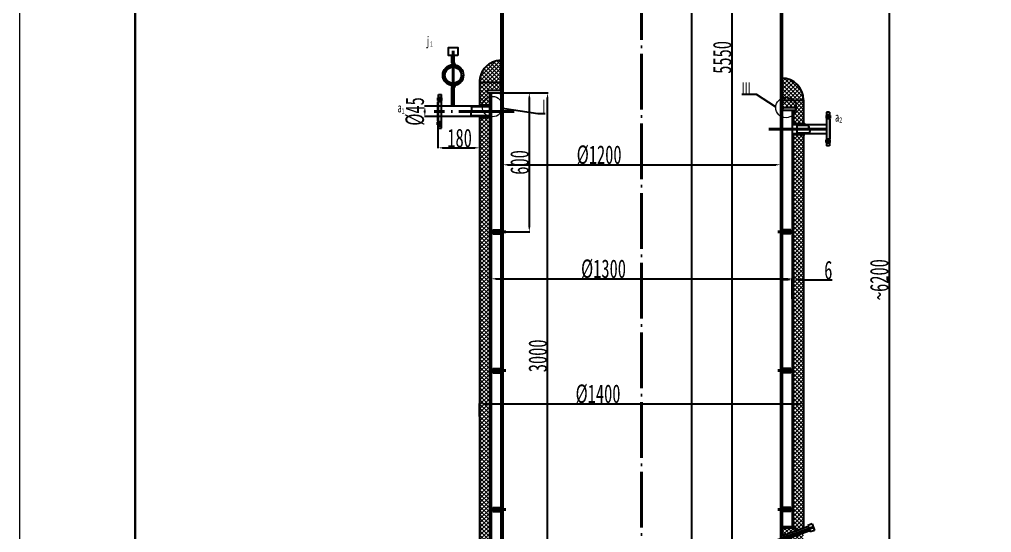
# Model space of a CAD drawing. Header units: inches. Extents: x 1901 to 2741, y 0 to 1188.
# Drawn here: x 1901 to 2321, y 697.6 to 919.3 of the extents above; entities that cross this region are included whole.
import ezdxf

# ---------------------------------------------------------------- set-up
doc = ezdxf.new("R2010")
doc.units = ezdxf.units.IN
doc.header["$MEASUREMENT"] = 0
doc.linetypes.add('ACAD_ISO02W100', pattern=[15, 12, -3])
doc.linetypes.add('ACAD_ISO04W100', pattern=[30, 24, -3, 0, -3])
for name, color, linetype, lineweight in [('中心线', 1, 'ACAD_ISO04W100', 40), ('剖面', 84, 'Continuous', 15), ('图框内框线', 7, 'Continuous', 30), ('图框外框线', 7, 'Continuous', 20), ('实体', 7, 'Continuous', 25), ('尺寸', 3, 'Continuous', 15), ('注释', 210, 'Continuous', 15), ('虑线', 190, 'ACAD_ISO02W100', 15)]:
    doc.layers.add(name, color=color, linetype=linetype, lineweight=lineweight)
doc.styles.add('样式 1', font='SimSun.ttf', dxfattribs={"width": 0.65, "height": 4})
doc.styles.add('样式 3', font='SimSun.ttf', dxfattribs={"width": 0.65, "height": 8})
doc.dimstyles.new('图形尺寸', dxfattribs={"dimtxt": 8, "dimasz": 2, "dimexe": 0.2, "dimexo": 0.1, "dimgap": 0.2, "dimtad": 1, "dimdec": 0, "dimlfac": 10, "dimdsep": 46, "dimtxsty": '样式 3', "dimcen": 2.5, "dimclrt": 7, "dimadec": 0, "dimazin": 0, "dimtfac": 0.5, "dimtdec": 0, "dimtofl": 0, "dimtmove": 0, "dimatfit": 3, "dimfxl": 1, "dimtolj": 2, "dimarcsym": 0})
doc.dimstyles.new('图形尺寸$0', dxfattribs={"dimtxt": 15, "dimasz": 1, "dimexe": 0.25, "dimexo": 0.25, "dimgap": 0.2, "dimtad": 1, "dimdec": 0, "dimlfac": 10, "dimzin": 9, "dimdsep": 46, "dimtxsty": '样式 1', "dimcen": 2.5, "dimclrt": 7, "dimadec": 0, "dimazin": 0, "dimtfac": 0.4, "dimtdec": 0, "dimtofl": 0, "dimtmove": 0, "dimatfit": 3, "dimldrblk": 'DOTSMALL', "dimfxl": 1, "dimarcsym": 0})
pattern_1 = [(45, (966.89705, 0), (-0.44194174, 0.44194174), [])]
pattern_2 = [(45, (966.89705, -60), (-0.44194174, 0.44194174), [])]
pattern_3 = [(45, (966.89705, -120), (-0.44194174, 0.44194174), [])]
pattern_4 = [(45, (966.897, 0), (-0.8838835, 0.8838835), []), (135, (966.897, 0), (-0.8838835, -0.8838835), [])]

# ---------------------------------------------------------------- blocks, each defined once
blk = doc.blocks.new('*D102')
at = {"layer": 'Defpoints', "color": 0}
for p in [(2234.84, 810.38), (2234.84, 806.78), (2235.44, 810.38)]:
    blk.add_point(p, dxfattribs=at)
at = {"layer": '尺寸', "color": 0, "lineweight": -2}
for p, q in [((2232.84, 806.78), (2230.84, 806.78)), ((2234.84, 810.28), (2234.84, 806.58)), ((2235.44, 810.28), (2235.44, 806.58)), ((2237.44, 806.78), (2252.21, 806.78))]:
    blk.add_line(p, q, dxfattribs=at)
at = {"layer": '尺寸', "color": 0}
for points in [[(2232.84, 807.11), (2232.84, 806.45), (2234.84, 806.78)], [(2237.44, 807.11), (2237.44, 806.45), (2235.44, 806.78)]]:
    blk.add_solid(points, dxfattribs=at)
at = {"layer": '尺寸', "color": 7, "insert": (2250.52, 810.98), "char_height": 8, "attachment_point": 5, "style": '样式 3'}
blk.add_mtext('\\A2;6', dxfattribs=at)
blk = doc.blocks.new('*D103')
at = {"layer": 'Defpoints', "color": 0}
for p in [(2229.84, 860.64), (2109.84, 853.66), (2229.84, 856.51)]:
    blk.add_point(p, dxfattribs=at)
at = {"layer": '尺寸', "color": 0, "lineweight": -2}
for p, q in [((2229.84, 860.54), (2229.84, 856.31)), ((2109.84, 853.76), (2109.84, 856.71)), ((2111.84, 856.51), (2227.84, 856.51))]:
    blk.add_line(p, q, dxfattribs=at)
at = {"layer": '尺寸', "color": 0}
for points in [[(2111.84, 856.84), (2111.84, 856.18), (2109.84, 856.51)], [(2227.84, 856.84), (2227.84, 856.18), (2229.84, 856.51)]]:
    blk.add_solid(points, dxfattribs=at)
at = {"layer": '尺寸', "color": 7, "insert": (2151.48, 860.71), "char_height": 8, "attachment_point": 5, "style": '样式 3'}
blk.add_mtext('\\A2;%%C1200', dxfattribs=at)
blk = doc.blocks.new('*D105')
at = {"layer": 'Defpoints', "color": 0}
for p in [(2206.11, 1100.87), (2208.88, 545.27), (2218.48, 545.27)]:
    blk.add_point(p, dxfattribs=at)
at = {"layer": '尺寸', "color": 0, "lineweight": -2}
for p, q in [((2206.21, 1100.87), (2209.08, 1100.87)), ((2208.88, 1098.87), (2208.88, 547.27)), ((2218.38, 545.27), (2208.68, 545.27))]:
    blk.add_line(p, q, dxfattribs=at)
at = {"layer": '尺寸', "color": 0}
for points in [[(2208.54, 1098.87), (2209.21, 1098.87), (2208.88, 1100.87)], [(2208.54, 547.27), (2209.21, 547.27), (2208.88, 545.27)]]:
    blk.add_solid(points, dxfattribs=at)
at = {"layer": '尺寸', "color": 7, "insert": (2204.68, 902.89), "char_height": 8, "attachment_point": 5, "rotation": 90, "style": '样式 3'}
blk.add_mtext('\\A2;5550', dxfattribs=at)
blk = doc.blocks.new('*D106')
at = {"layer": 'Defpoints', "color": 0}
for p in [(2228.55, 1146.26), (2181.96, 509.42), (2276.73, 509.42)]:
    blk.add_point(p, dxfattribs=at)
at = {"layer": '尺寸', "color": 0, "lineweight": -2}
for p, q in [((2228.65, 1146.26), (2276.93, 1146.26)), ((2276.73, 1144.26), (2276.73, 511.42)), ((2182.06, 509.42), (2276.93, 509.42))]:
    blk.add_line(p, q, dxfattribs=at)
at = {"layer": '尺寸', "color": 0}
for points in [[(2276.4, 1144.26), (2277.06, 1144.26), (2276.73, 1146.26)], [(2276.4, 511.42), (2277.06, 511.42), (2276.73, 509.42)]]:
    blk.add_solid(points, dxfattribs=at)
at = {"layer": '尺寸', "color": 7, "insert": (2272.53, 806.89), "char_height": 8, "attachment_point": 5, "rotation": 90, "style": '样式 3'}
blk.add_mtext('\\A2;~6200', dxfattribs=at)
blk = doc.blocks.new('*D107')
at = {"layer": 'Defpoints', "color": 0}
for p in [(2239.84, 803.47), (2239.84, 753.24), (2099.84, 747.63)]:
    blk.add_point(p, dxfattribs=at)
at = {"layer": '尺寸', "color": 0, "lineweight": -2}
for p, q in [((2239.84, 803.37), (2239.84, 753.04)), ((2099.84, 747.73), (2099.84, 753.44)), ((2101.84, 753.24), (2237.84, 753.24))]:
    blk.add_line(p, q, dxfattribs=at)
at = {"layer": '尺寸', "color": 0}
for points in [[(2101.84, 753.57), (2101.84, 752.91), (2099.84, 753.24)], [(2237.84, 753.57), (2237.84, 752.91), (2239.84, 753.24)]]:
    blk.add_solid(points, dxfattribs=at)
at = {"layer": '尺寸', "color": 7, "insert": (2151.01, 757.44), "char_height": 8, "attachment_point": 5, "style": '样式 3'}
blk.add_mtext('\\A2;%%c1400', dxfattribs=at)
blk = doc.blocks.new('*D116')
at = {"layer": 'Defpoints', "color": 0}
for p in [(2191.57, 1100.87), (2200.38, 1100.87), (2200.38, 575.87)]:
    blk.add_point(p, dxfattribs=at)
at = {"layer": '尺寸', "color": 0, "lineweight": -2}
for p, q in [((2200.28, 1100.87), (2191.37, 1100.87)), ((2191.57, 577.87), (2191.57, 1098.87)), ((2200.28, 575.87), (2191.37, 575.87))]:
    blk.add_line(p, q, dxfattribs=at)
at = {"layer": '尺寸', "color": 0}
for points in [[(2191.24, 1098.87), (2191.91, 1098.87), (2191.57, 1100.87)], [(2191.24, 577.87), (2191.91, 577.87), (2191.57, 575.87)]]:
    blk.add_solid(points, dxfattribs=at)
at = {"layer": '尺寸', "color": 7, "insert": (2187.37, 956.64), "char_height": 8, "attachment_point": 5, "rotation": 90, "style": '样式 3'}
blk.add_mtext('\\A2;5250', dxfattribs=at)
blk = doc.blocks.new('*D129')
at = {"layer": 'Defpoints', "color": 0}
for p in [(2109.04, 887.55), (2129.2, 887.55), (2109.04, 587.56)]:
    blk.add_point(p, dxfattribs=at)
at = {"layer": '尺寸', "color": 0, "lineweight": -2}
for p, q in [((2109.14, 887.55), (2129.4, 887.55)), ((2129.2, 589.56), (2129.2, 885.55)), ((2109.14, 587.56), (2129.4, 587.56))]:
    blk.add_line(p, q, dxfattribs=at)
at = {"layer": '尺寸', "color": 0}
for points in [[(2128.87, 885.55), (2129.53, 885.55), (2129.2, 887.55)], [(2128.87, 589.56), (2129.53, 589.56), (2129.2, 587.56)]]:
    blk.add_solid(points, dxfattribs=at)
at = {"layer": '尺寸', "color": 7, "insert": (2125, 773.96), "char_height": 8, "attachment_point": 5, "rotation": 90, "style": '样式 3'}
blk.add_mtext('\\A2;3000', dxfattribs=at)
blk = doc.blocks.new('*D130')
at = {"layer": 'Defpoints', "color": 0}
for p in [(2109.04, 887.55), (2111.2, 827.56), (2121.33, 827.56)]:
    blk.add_point(p, dxfattribs=at)
at = {"layer": '尺寸', "color": 0, "lineweight": -2}
for p, q in [((2109.14, 887.55), (2121.53, 887.55)), ((2121.33, 885.55), (2121.33, 829.56)), ((2111.3, 827.56), (2121.53, 827.56))]:
    blk.add_line(p, q, dxfattribs=at)
at = {"layer": '尺寸', "color": 0}
for points in [[(2120.99, 885.55), (2121.66, 885.55), (2121.33, 887.55)], [(2120.99, 829.56), (2121.66, 829.56), (2121.33, 827.56)]]:
    blk.add_solid(points, dxfattribs=at)
at = {"layer": '尺寸', "color": 7, "insert": (2117.13, 857.53), "char_height": 8, "attachment_point": 5, "rotation": 90, "style": '样式 3'}
blk.add_mtext('\\A2;600', dxfattribs=at)
blk = doc.blocks.new('45法兰')
at = {"layer": '中心线'}
for p, q in [((-0.46, 5.25), (1.99, 5.25)), ((-0.58, -5.25), (1.87, -5.25))]:
    blk.add_line(p, q, dxfattribs=at)
at = {"layer": '实体'}
for p, q in [((0.2, 4.35), (0, 4.19)), ((0.2, -7.25), (0.2, 7.25)), ((0.2, 7.25), (1.5, 7.25)), ((0.2, 6.15), (1.5, 6.15)), ((0.2, 4.35), (1.5, 4.35)), ((1.5, -7.25), (1.5, 7.25)), ((0, -4.19), (0, 4.19)), ((0.2, -4.35), (0, -4.19)), ((0.2, -4.35), (1.5, -4.35)), ((0.2, -6.15), (1.5, -6.15)), ((0.2, -7.25), (1.5, -7.25))]:
    blk.add_line(p, q, dxfattribs=at)
blk = doc.blocks.new('*D131')
at = {"layer": 'Defpoints', "color": 0}
for p in [(2081.87, 875.36), (2099.84, 868.99), (2099.84, 863.83)]:
    blk.add_point(p, dxfattribs=at)
at = {"layer": '尺寸', "color": 0, "lineweight": -2}
for p, q in [((2081.87, 875.26), (2081.87, 863.63)), ((2099.84, 868.89), (2099.84, 863.63)), ((2083.87, 863.83), (2097.84, 863.83))]:
    blk.add_line(p, q, dxfattribs=at)
at = {"layer": '尺寸', "color": 0}
for points in [[(2083.87, 864.16), (2083.87, 863.5), (2081.87, 863.83)], [(2097.84, 864.16), (2097.84, 863.5), (2099.84, 863.83)]]:
    blk.add_solid(points, dxfattribs=at)
at = {"layer": '尺寸', "color": 7, "insert": (2091.21, 868.03), "char_height": 8, "attachment_point": 5, "style": '样式 3'}
blk.add_mtext('\\A2;180', dxfattribs=at)
blk = doc.blocks.new('*D132')
at = {"layer": 'Defpoints', "color": 0}
for p in [(2076.18, 881.8), (2083.37, 881.8), (2083.37, 877.3)]:
    blk.add_point(p, dxfattribs=at)
at = {"layer": '尺寸', "color": 0, "lineweight": -2}
for p, q in [((2083.27, 881.8), (2075.98, 881.8)), ((2076.18, 879.3), (2076.18, 879.8)), ((2083.27, 877.3), (2075.98, 877.3))]:
    blk.add_line(p, q, dxfattribs=at)
at = {"layer": '尺寸', "color": 0}
for points in [[(2075.85, 879.8), (2076.51, 879.8), (2076.18, 881.8)], [(2075.85, 879.3), (2076.51, 879.3), (2076.18, 877.3)]]:
    blk.add_solid(points, dxfattribs=at)
at = {"layer": '尺寸', "color": 7, "insert": (2071.98, 879.55), "char_height": 8, "attachment_point": 5, "rotation": 90, "style": '样式 3'}
blk.add_mtext('\\A2;%%c45', dxfattribs=at)
blk = doc.blocks.new('*D128')
at = {"layer": 'Defpoints', "color": 0}
for p in [(2234.84, 807.24), (2104.84, 798.42), (2234.84, 798.42)]:
    blk.add_point(p, dxfattribs=at)
at = {"layer": '尺寸', "color": 0, "lineweight": -2}
for p, q in [((2104.84, 798.52), (2104.84, 807.44)), ((2106.84, 807.24), (2232.84, 807.24)), ((2234.84, 798.52), (2234.84, 807.44))]:
    blk.add_line(p, q, dxfattribs=at)
at = {"layer": '尺寸', "color": 0}
for points in [[(2106.84, 807.57), (2106.84, 806.9), (2104.84, 807.24)], [(2232.84, 807.57), (2232.84, 806.9), (2234.84, 807.24)]]:
    blk.add_solid(points, dxfattribs=at)
at = {"layer": '尺寸', "color": 7, "insert": (2153.38, 811.44), "char_height": 8, "attachment_point": 5, "style": '样式 3'}
blk.add_mtext('\\A2;%%C1300', dxfattribs=at)

msp = doc.modelspace()

# ---------------------------------------------------------------- hatches: boundary and pattern name
at = {"layer": '剖面'}
h = msp.add_hatch(dxfattribs=at)
h.set_pattern_fill('ANSI37', color=256, scale=10, style=0)
h.set_pattern_definition(pattern_4)
h.paths.add_polyline_path([(2109.04, 901.56, 0.407929), (2099.84, 892.5), (2099.84, 892.16), (2109.04, 892.16)])
h.paths.add_polyline_path([(2109.04, 892.16), (2099.84, 892.16), (2099.84, 882.3), (2100.99, 882.3, -0.299327), (2104.24, 885.92), (2104.24, 887.55), (2104.04, 887.55), (2103.24, 887.55), (2103.24, 888.75), (2108.45, 888.75), (2109.04, 889.23)])
h.paths.add_polyline_path([(2104.24, 885.92, 0.299327), (2100.99, 882.3), (2104.24, 882.3)])
h.paths.add_polyline_path([(2104.24, 876.8), (2099.84, 876.8), (2099.84, 653.97), (2103.34, 653.97), (2103.34, 664.98), (2104.24, 664.98)])
h.paths.add_polyline_path([(2104.24, 624.98), (2103.34, 624.98), (2103.34, 635.97), (2099.84, 635.97), (2099.84, 574.97), (2109.04, 574.97), (2109.04, 575.87), (2109.04, 575.87), (2109.04, 578.64), (2104.24, 587.42)])
h.paths.add_polyline_path([(2109.04, 574.97), (2099.84, 574.97), (2108.24, 571.87), (2108.24, 573.81), (2109.04, 573.81)])
h = msp.add_hatch(dxfattribs=at)
h.set_pattern_fill('ANSI37', color=256, scale=10, style=0)
h.set_pattern_definition(pattern_4)
h.paths.add_polyline_path([(2239.84, 884.44), (2235.26, 884.44, -0.207095), (2236.66, 881.22, -0.192571), (2235.44, 878.16), (2235.44, 874.35), (2239.84, 874.35)], flags=17)
h.paths.add_polyline_path([(2239.84, 884.37), (2239.84, 884.44), (2230.64, 884.44), (2230.64, 881.63), (2231.22, 881.15), (2236.44, 881.15), (2236.44, 879.95), (2235.44, 879.95), (2235.44, 874.35), (2239.84, 874.35)])
h.paths.add_polyline_path([(2230.64, 893.96), (2230.64, 885.34, -0.288348), (2235.26, 884.44), (2239.84, 884.44), (2239.84, 884.56, 0.407995)])
h.paths.add_polyline_path([(2230.64, 885.34), (2230.64, 884.44), (2235.26, 884.44, 0.288348)])
h.paths.add_polyline_path([(2239.84, 796.51), (2239.84, 869.55), (2235.44, 869.55), (2235.44, 700.17), (2236.18, 700.17), (2236.18, 698.14), (2239.84, 699.47), (2239.84, 707.34)])
h.paths.add_polyline_path([(2239.84, 697.34), (2236.18, 696.01), (2236.18, 689.37), (2235.44, 689.37), (2235.44, 587.42), (2235.44, 587.42), (2230.64, 578.64), (2230.64, 575.87), (2230.64, 575.87), (2230.64, 574.97), (2239.84, 574.97), (2239.84, 574.97)])
h.paths.add_polyline_path([(2239.84, 574.97), (2230.64, 574.97), (2230.64, 573.81), (2231.44, 573.81), (2231.44, 571.87)])
h.paths.add_polyline_path([(2236.18, 699.67), (2230.64, 699.67), (2230.64, 696.12), (2236.18, 698.14)])
h.paths.add_polyline_path([(2236.18, 696.01), (2232.77, 694.77), (2236.18, 694.77)], flags=17)
h.paths.add_polyline_path([(2236.18, 694.77), (2232.77, 694.77), (2230.64, 693.99), (2230.64, 689.87), (2236.18, 689.87)], flags=17)
h.paths.add_polyline_path([(2239.84, 884.37), (2239.84, 884.44), (2235.26, 884.44, -0.207095), (2236.66, 881.22, -0.192571), (2235.44, 878.16), (2235.44, 874.35), (2239.84, 874.35)])
h = msp.add_hatch(color=256, dxfattribs=at)
h.paths.add_polyline_path([(2104.75, 887.55), (2104.24, 887.55), (2104.24, 887.03)])
h.paths.add_polyline_path([(2104.24, 887.55), (2103.49, 887.55), (2104.24, 887.03)])
h = msp.add_hatch(color=256, dxfattribs=at)
h.paths.add_polyline_path([(2104.75, 887.55), (2104.24, 887.55), (2104.24, 887.03)])
h.paths.add_polyline_path([(2104.24, 887.55), (2103.49, 887.55), (2104.24, 887.03)])
h = msp.add_hatch(color=256, dxfattribs=at)
h.paths.add_polyline_path([(2109.04, 889.23), (2108.45, 888.75), (2109.04, 888.75)])
h.paths.add_polyline_path([(2109.04, 888.75), (2108.45, 888.75), (2109.04, 888.31)])
h = msp.add_hatch(color=256, dxfattribs=at)
h.paths.add_polyline_path([(2109.04, 889.23), (2108.45, 888.75), (2109.04, 888.75)])
h.paths.add_polyline_path([(2109.04, 888.75), (2108.45, 888.75), (2109.04, 888.31)])
h = msp.add_hatch(color=256, dxfattribs=at)
h.paths.add_polyline_path([(2109.04, 887.91), (2108.62, 887.55), (2109.04, 887.55)])
h.paths.add_polyline_path([(2109.04, 887.55), (2108.62, 887.55), (2109.04, 887.08)])
h = msp.add_hatch(color=256, dxfattribs=at)
h.paths.add_polyline_path([(2109.04, 887.91), (2108.62, 887.55), (2109.04, 887.55)])
h.paths.add_polyline_path([(2109.04, 887.55), (2108.62, 887.55), (2109.04, 887.08)])
h = msp.add_hatch(color=256, dxfattribs=at)
h.paths.add_polyline_path([(2230.64, 881.63), (2231.22, 881.15), (2230.64, 881.15)])
h.paths.add_polyline_path([(2230.64, 881.15), (2231.22, 881.15), (2230.64, 880.71)])
h = msp.add_hatch(color=256, dxfattribs=at)
h.paths.add_polyline_path([(2230.64, 881.63), (2231.22, 881.15), (2230.64, 881.15)])
h.paths.add_polyline_path([(2230.64, 881.15), (2231.22, 881.15), (2230.64, 880.71)])
h = msp.add_hatch(color=256, dxfattribs=at)
h.paths.add_polyline_path([(2230.64, 880.31), (2231.06, 879.95), (2230.64, 879.95)])
h.paths.add_polyline_path([(2230.64, 879.95), (2231.06, 879.95), (2230.64, 879.48)])
h = msp.add_hatch(color=256, dxfattribs=at)
h.paths.add_polyline_path([(2230.64, 880.31), (2231.06, 879.95), (2230.64, 879.95)])
h.paths.add_polyline_path([(2230.64, 879.95), (2231.06, 879.95), (2230.64, 879.48)])
h = msp.add_hatch(color=256, dxfattribs=at)
h.paths.add_polyline_path([(2234.93, 879.95), (2235.44, 879.95), (2235.44, 879.43)])
h.paths.add_polyline_path([(2235.44, 879.95), (2236.18, 879.95), (2235.44, 879.43)])
h = msp.add_hatch(color=256, dxfattribs=at)
h.paths.add_polyline_path([(2234.93, 879.95), (2235.44, 879.95), (2235.44, 879.43)])
h.paths.add_polyline_path([(2235.44, 879.95), (2236.18, 879.95), (2235.44, 879.43)])
h = msp.add_hatch(dxfattribs=at)
h.set_pattern_fill('ANSI31', color=256, scale=5, style=0)
h.set_pattern_definition([(135, (3357.67715, 90.27064), (0.44194174, 0.44194174), [])])
h.paths.add_polyline_path([(2234.84, 873.85), (2234.84, 874.35), (2239.84, 874.35), (2239.84, 873.85)])
h.paths.add_polyline_path([(2239.84, 870.05), (2239.84, 869.55), (2234.84, 869.55), (2234.84, 870.05)])
h = msp.add_hatch(dxfattribs=at)
h.set_pattern_fill('ANSI31', color=256, scale=5, angle=90, style=0)
h.set_pattern_definition([(45, (3357.67715, 90.27064), (0.44194174, -0.44194174), [])])
edge = h.paths.add_edge_path()
edge.add_line((2236.96, 873.85), (2242.28, 873.85))
edge.add_spline(control_points=[(2242.28, 873.85), (2242.22, 873.75), (2242.17, 873.65), (2242.13, 873.55)], knot_values=[0.284073, 0.284073, 0.284073, 0.284073, 0.606784, 0.606784, 0.606784, 0.606784], degree=3, periodic=0)
edge.add_line((2242.13, 873.55), (2236.96, 873.55))
edge.add_line((2236.96, 873.55), (2236.96, 873.85))
edge = h.paths.add_edge_path()
edge.add_line((2236.96, 870.35), (2242.34, 870.35))
edge.add_spline(control_points=[(2242.34, 870.35), (2242.31, 870.25), (2242.27, 870.15), (2242.22, 870.05)], knot_values=[3.957032, 3.957032, 3.957032, 3.957032, 4.270161, 4.270161, 4.270161, 4.270161], degree=3, periodic=0)
edge.add_line((2242.22, 870.05), (2236.96, 870.05))
edge.add_line((2236.96, 870.05), (2236.96, 870.35))
h = msp.add_hatch(dxfattribs=at)
h.set_pattern_fill('ANSI31', color=256, scale=5, style=0)
h.set_pattern_definition(pattern_1)
h.paths.add_polyline_path([(2109.04, 828.46), (2105.54, 828.46), (2105.54, 827.56), (2109.04, 827.56)])
h.paths.add_polyline_path([(2109.04, 827.56), (2105.54, 827.56), (2105.54, 826.66), (2109.04, 826.66)])
h = msp.add_hatch(dxfattribs=at)
h.set_pattern_fill('ANSI31', color=256, scale=5, style=0)
h.set_pattern_definition(pattern_1)
h.paths.add_polyline_path([(2234.34, 828.46), (2230.64, 828.46), (2230.64, 827.56), (2234.34, 827.56)])
h.paths.add_polyline_path([(2234.34, 827.56), (2230.64, 827.56), (2230.64, 826.66), (2234.34, 826.66)])
h = msp.add_hatch(dxfattribs=at)
h.set_pattern_fill('ANSI31', color=256, scale=5, style=0)
h.set_pattern_definition(pattern_2)
h.paths.add_polyline_path([(2109.04, 768.46), (2105.54, 768.46), (2105.54, 767.56), (2109.04, 767.56)])
h.paths.add_polyline_path([(2109.04, 767.56), (2105.54, 767.56), (2105.54, 766.66), (2109.04, 766.66)])
h = msp.add_hatch(dxfattribs=at)
h.set_pattern_fill('ANSI31', color=256, scale=5, style=0)
h.set_pattern_definition(pattern_2)
h.paths.add_polyline_path([(2234.34, 768.46), (2230.64, 768.46), (2230.64, 767.56), (2234.34, 767.56)])
h.paths.add_polyline_path([(2234.34, 767.56), (2230.64, 767.56), (2230.64, 766.66), (2234.34, 766.66)])
h = msp.add_hatch(dxfattribs=at)
h.set_pattern_fill('ANSI31', color=256, scale=5, style=0)
h.set_pattern_definition(pattern_3)
h.paths.add_polyline_path([(2109.04, 708.46), (2105.54, 708.46), (2105.54, 707.56), (2109.04, 707.56)])
h.paths.add_polyline_path([(2109.04, 707.56), (2105.54, 707.56), (2105.54, 706.66), (2109.04, 706.66)])
h = msp.add_hatch(dxfattribs=at)
h.set_pattern_fill('ANSI31', color=256, scale=5, style=0)
h.set_pattern_definition(pattern_3)
h.paths.add_polyline_path([(2234.34, 708.46), (2230.64, 708.46), (2230.64, 707.56), (2234.34, 707.56)])
h.paths.add_polyline_path([(2234.34, 707.56), (2230.64, 707.56), (2230.64, 706.66), (2234.34, 706.66)])

# ---------------------------------------------------------------- linework, layer by layer
at = {"layer": '中心线'}
for p, q in [((2169.84, 1145.22), (2169.84, 494.79)), ((2088.39, 881.8), (2088.39, 907.8)), ((2114.81, 879.55), (2080.19, 879.55)), ((2224.87, 871.95), (2249.66, 871.95)), ((2233.13, 871.95), (2249.66, 871.95)), ((2111.2, 827.56), (2105.07, 827.56)), ((2228.67, 827.56), (2234.81, 827.56)), ((2111.2, 767.56), (2105.07, 767.56)), ((2228.67, 767.56), (2234.81, 767.56)), ((2111.2, 707.56), (2105.07, 707.56)), ((2228.67, 707.56), (2234.81, 707.56)), ((2244.33, 700.08), (2224.84, 692.94))]:
    msp.add_line(p, q, dxfattribs=at)
msp.add_circle((2088.39, 895.21), 4, dxfattribs=at)
at = {"layer": '剖面', "color": 7, "lineweight": 0}
for p, q in [((2239.84, 874.35), (2239.84, 876.54)), ((2239.84, 699.47), (2239.84, 707.34))]:
    msp.add_line(p, q, dxfattribs=at)
at = {"layer": '图框内框线'}
msp.add_lwpolyline([(1951.02, 19.99), (2721.04, 19.99), (2721.04, 1167.65), (1951.02, 1167.65)], close=True, dxfattribs=at)
at = {"layer": '图框外框线'}
msp.add_lwpolyline([(1901.04, 0), (2741.04, 0), (2741.04, 1187.64), (1901.04, 1187.64)], close=True, dxfattribs=at)
at = {"layer": '实体'}
for p, q in [((2109.04, 1104.27), (2109.04, 575.87)), ((2109.84, 1104.27), (2109.84, 575.87)), ((2229.84, 1103.37), (2229.84, 575.87)), ((2230.64, 1103.37), (2230.64, 696.12)), ((2087.89, 900.5), (2087.89, 903.65)), ((2088.89, 900.5), (2088.89, 903.65)), ((2099.84, 892.16), (2109.04, 892.16)), ((2099.84, 892.16), (2099.84, 881.8)), ((2087.89, 881.8), (2087.89, 889.91)), ((2088.89, 881.8), (2088.89, 889.91)), ((2103.24, 887.55), (2103.24, 888.75)), ((2103.24, 887.55), (2103.24, 888.75)), ((2103.24, 888.75), (2109.04, 888.75)), ((2103.24, 888.75), (2109.04, 888.75)), ((2103.24, 887.55), (2109.04, 887.55)), ((2103.24, 887.55), (2109.04, 887.55)), ((2104.04, 887.55), (2109.04, 887.55)), ((2104.04, 887.55), (2109.04, 887.55)), ((2104.24, 587.42), (2104.24, 887.55)), ((2104.24, 887.55), (2109.04, 887.55)), ((2104.24, 887.55), (2109.04, 887.55)), ((2104.84, 887.55), (2104.84, 587.56)), ((2109.04, 889.23), (2108.45, 888.75)), ((2109.04, 889.23), (2108.45, 888.75)), ((2108.45, 888.75), (2109.04, 888.31)), ((2108.45, 888.75), (2109.04, 888.31)), ((2109.04, 887.91), (2108.62, 887.55)), ((2109.04, 887.91), (2108.62, 887.55)), ((2108.62, 887.55), (2109.04, 887.08)), ((2108.62, 887.55), (2109.04, 887.08)), ((2104.84, 882.3), (2099.84, 882.3)), ((2230.64, 884.44), (2239.84, 884.44)), ((2239.84, 884.56), (2239.84, 874.35)), ((2239.84, 884.37), (2239.84, 874.35)), ((2104.84, 881.8), (2083.37, 881.8)), ((2104.84, 881.5), (2096.24, 881.5)), ((2230.64, 881.63), (2231.22, 881.15)), ((2230.64, 881.63), (2231.22, 881.15)), ((2236.44, 881.15), (2230.64, 881.15)), ((2236.44, 881.15), (2230.64, 881.15)), ((2231.22, 881.15), (2230.64, 880.71)), ((2231.22, 881.15), (2230.64, 880.71)), ((2230.64, 880.31), (2231.06, 879.95)), ((2230.64, 880.31), (2231.06, 879.95)), ((2236.44, 879.95), (2230.64, 879.95)), ((2235.44, 879.95), (2230.64, 879.95)), ((2236.44, 879.95), (2230.64, 879.95)), ((2231.06, 879.95), (2230.64, 879.48)), ((2231.06, 879.95), (2230.64, 879.48)), ((2235.44, 879.95), (2230.64, 879.95)), ((2235.64, 879.95), (2230.64, 879.95)), ((2234.84, 879.95), (2234.84, 700.17)), ((2235.44, 874.35), (2235.44, 879.95)), ((2235.44, 879.95), (2235.44, 874.35)), ((2236.44, 879.95), (2236.44, 881.15)), ((2236.44, 879.95), (2236.44, 881.15)), ((2104.84, 877.3), (2083.37, 877.3)), ((2104.84, 877.6), (2096.14, 877.6)), ((2099.84, 877.6), (2099.84, 653.97)), ((2104.84, 876.8), (2099.84, 876.8)), ((2234.84, 874.35), (2240.34, 874.35)), ((2234.84, 873.85), (2249.66, 873.85)), ((2236.96, 873.85), (2236.96, 870.05)), ((2240.34, 874.35), (2240.34, 873.85)), ((2234.84, 870.05), (2249.66, 870.05)), ((2234.84, 869.55), (2240.34, 869.55)), ((2235.44, 700.17), (2235.44, 869.55)), ((2236.96, 873.55), (2242.13, 873.55)), ((2236.96, 870.35), (2242.34, 870.35)), ((2239.84, 869.55), (2239.84, 796.51)), ((2240.34, 870.05), (2240.34, 869.55)), ((2105.54, 828.46), (2105.54, 826.66)), ((2105.54, 828.46), (2109.04, 828.46)), ((2109.04, 828.46), (2109.04, 826.66)), ((2234.34, 828.46), (2230.64, 828.46)), ((2230.64, 828.46), (2230.64, 826.66)), ((2234.34, 828.46), (2234.34, 826.66)), ((2105.54, 826.66), (2109.04, 826.66)), ((2234.34, 826.66), (2230.64, 826.66)), ((2239.84, 796.51), (2239.84, 699.47)), ((2105.54, 768.46), (2105.54, 766.66)), ((2105.54, 768.46), (2109.04, 768.46)), ((2105.54, 766.66), (2109.04, 766.66)), ((2109.04, 768.46), (2109.04, 766.66)), ((2234.34, 768.46), (2230.64, 768.46)), ((2230.64, 768.46), (2230.64, 766.66)), ((2234.34, 766.66), (2230.64, 766.66)), ((2234.34, 768.46), (2234.34, 766.66)), ((2109.84, 757.83), (2109.84, 708.97)), ((2105.54, 708.46), (2105.54, 706.66)), ((2105.54, 708.46), (2109.04, 708.46)), ((2105.54, 706.66), (2109.04, 706.66)), ((2109.04, 708.46), (2109.04, 706.66)), ((2234.34, 708.46), (2230.64, 708.46)), ((2230.64, 708.46), (2230.64, 706.66)), ((2234.34, 706.66), (2230.64, 706.66)), ((2234.34, 708.46), (2234.34, 706.66)), ((2241.87, 700.21), (2229.84, 695.83)), ((2242.55, 698.33), (2229.84, 693.7)), ((2230.64, 700.17), (2236.18, 700.17)), ((2230.64, 699.67), (2236.18, 699.67)), ((2236.18, 700.17), (2236.18, 698.14)), ((2243.57, 701.39), (2241.69, 700.71)), ((2241.69, 700.71), (2242.71, 697.89)), ((2244.59, 698.57), (2242.71, 697.89)), ((2243.57, 701.39), (2244.59, 698.57))]:
    msp.add_line(p, q, dxfattribs=at)
at = {"layer": '实体', "color": 7, "lineweight": 0}
msp.add_line((2099.84, 884.14), (2099.84, 881.8), dxfattribs=at)
at = {"layer": '实体'}
msp.add_lwpolyline([(2090.39, 903.65), (2086.39, 903.65), (2086.39, 907.15), (2090.39, 907.15)], close=True, dxfattribs=at)
for radius in [4.5, 3.5]:
    msp.add_circle((2088.39, 895.21), radius, dxfattribs=at)
for centre, radius, start, end in [((2089.89, 900.5), 2, 180, 203.6946), ((2089.89, 900.5), 1, 180, 254.1734), ((2109.07, 892.33), 9.23, 90.1835, 181.0487), ((2089.89, 889.91), 2, 105.8266, 180), ((2089.89, 889.91), 1, 105.8266, 180), ((2230.44, 884.56), 9.4, 0, 90)]:
    msp.add_arc(centre, radius, start, end, dxfattribs=at)
for points, knots in [([(2096.12, 881.8), (2096.27, 881.46), (2096.6, 880.23), (2095.77, 878.59), (2096.16, 877.52), (2096.27, 877.3)], [1.574525, 1.574525, 1.574525, 1.574525, 2.699402, 5.503592, 6.208919, 6.208919, 6.208919, 6.208919]), ([(2242.28, 873.85), (2242.11, 873.55), (2241.74, 872.72), (2242.67, 871.43), (2242.41, 870.47), (2242.22, 870.05)], [0.284073, 0.284073, 0.284073, 0.284073, 1.267218, 2.951206, 4.270161, 4.270161, 4.270161, 4.270161])]:
    msp.add_open_spline(points, degree=3, knots=knots, dxfattribs=at)
at = {"layer": '注释'}
for centre in [(2105.36, 881.64), (2232.23, 881.22)]:
    msp.add_circle(centre, 4.42, dxfattribs=at)
at = {"layer": '虑线'}
msp.add_arc((2089.89, 900.5), 2, 203.6946, 254.1734, dxfattribs=at)

# ---------------------------------------------------------------- block references
at = {"layer": '注释'}
msp.add_blockref('45法兰', (2081.87, 879.55), dxfattribs=at)
at = {"layer": '注释', "rotation": 180.0000000000036}
msp.add_blockref('45法兰', (2251.16, 871.95), dxfattribs=at)

# ---------------------------------------------------------------- texts
at = {"layer": '注释', "style": '样式 3', "width": 0.65}
for s, p in [('j₁', (2076.63, 907.99)), ('a₁', (2064.38, 879.15)), ('a₂', (2253.39, 875.12))]:
    msp.add_text(s, height=4, dxfattribs=at).set_placement(p)
at = {"layer": '注释', "style": '样式 3'}
for s, insert, char_height, width, attachment_point in [('Ⅲ', (2217.25, 889.7), 5, 7.8077, 6), ('Ⅰ', (2125.15, 881.89), 5.63, 77.4267, 4)]:
    msp.add_mtext(s, dxfattribs=dict(at, insert=insert, char_height=char_height, width=width, attachment_point=attachment_point))

# ---------------------------------------------------------------- dimensions: what is measured, and where the dimension line sits
at = {"layer": '尺寸'}
for base, p1, p2, text, picture, middle in [((2276.73, 509.42), (2228.55, 1146.26), (2181.96, 509.42), '~6200', '*D106', (2276.73, 806.89)), ((2208.88, 545.27), (2206.11, 1100.87), (2218.48, 545.27), '5550', '*D105', (2208.88, 902.89)), ((2076.18, 881.8), (2083.37, 877.3), (2083.37, 881.8), '%%c<>', '*D132', (2076.18, 879.55))]:
    dim = msp.add_linear_dim(base=base, p1=p1, p2=p2, angle=90, text=text, dimstyle='图形尺寸', override={"dimtxsty": '样式 3'}, dxfattribs=at)
    dim.commit()
    dim.dimension.update_dxf_attribs({"geometry": picture, "text_midpoint": middle, "dimtype": 160})
for base, p1, p2, picture, middle in [((2191.57, 1100.87), (2200.38, 575.87), (2200.38, 1100.87), '*D116', (2191.57, 956.64)), ((2129.2, 887.55), (2109.04, 587.56), (2109.04, 887.55), '*D129', (2129.2, 773.96)), ((2121.33, 827.56), (2109.04, 887.55), (2111.2, 827.56), '*D130', (2121.33, 857.53))]:
    dim = msp.add_linear_dim(base=base, p1=p1, p2=p2, angle=90, dimstyle='图形尺寸', override={"dimtxsty": '样式 3'}, dxfattribs=at)
    dim.commit()
    dim.dimension.update_dxf_attribs({"geometry": picture, "text_midpoint": middle, "dimtype": 160})
dim = msp.add_linear_dim(base=(2099.84, 863.83), p1=(2081.87, 875.36), p2=(2099.84, 868.99), dimstyle='图形尺寸', override={"dimtxsty": '样式 3'}, dxfattribs=at)
dim.commit()
dim.dimension.update_dxf_attribs({"geometry": '*D131', "text_midpoint": (2091.21, 863.83), "dimtype": 160})
for base, p1, p2, text, dimstyle, override, picture, middle in [((2229.84, 856.51), (2109.84, 853.66), (2229.84, 860.64), '%%C1200', '图形尺寸$0', {"dimtxt": 8, "dimasz": 2, "dimexe": 0.2, "dimexo": 0.1, "dimzin": 8, "dimtxsty": '样式 3', "dimtfac": 0.5, "dimtolj": 2}, '*D103', (2151.48, 856.51)), ((2234.84, 807.24), (2104.84, 798.42), (2234.84, 798.42), '%%C1300', '图形尺寸', {"dimtxsty": '样式 3'}, '*D128', (2153.38, 807.24)), ((2234.84, 806.78), (2235.44, 810.38), (2234.84, 810.38), '6', '图形尺寸', {"dimtxsty": '样式 3'}, '*D102', (2250.52, 806.78)), ((2239.84, 753.24), (2099.84, 747.63), (2239.84, 803.47), '%%c1400', '图形尺寸', {"dimtxsty": '样式 3'}, '*D107', (2151.01, 753.24))]:
    dim = msp.add_linear_dim(base=base, p1=p1, p2=p2, text=text, dimstyle=dimstyle, override=override, dxfattribs=at)
    dim.commit()
    dim.dimension.update_dxf_attribs({"geometry": picture, "text_midpoint": middle, "dimtype": 160})

# ---------------------------------------------------------------- leaders
at = {"layer": '注释', "annotation_type": 0, "has_hookline": 1}
for points, hookline_direction, text_width in [([(2227.62, 881.51), (2219.45, 886.82), (2217.45, 886.82)], 1, 4.17), ([(2109.74, 880.97), (2124.95, 878.66)], 0, 3.05)]:
    msp.add_leader(points, dimstyle='图形尺寸', override={"dimtxsty": '样式 3'}, dxfattribs=dict(at, hookline_direction=hookline_direction, text_width=text_width))

doc.saveas('drawing.dxf')
